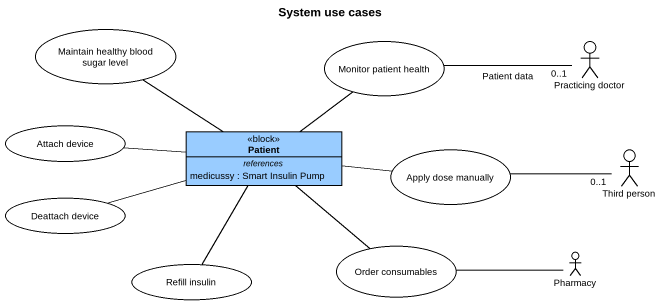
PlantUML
@startuml
title System use cases
allowmixing
hide circle
hide empty members
usecase "Maintain healthy blood sugar level" as Maintain_healthy_blood #FFFFFF
usecase "Monitor patient health" as Monitor_patient_health #FFFFFF
actor "Practicing doctor" as Practicing_doctor #FFFFFF
usecase "Attach device" as Attach_device #FFFFFF
class Patient <<block>> #99CCFF {
  -- references --
  medicussy : Smart Insulin Pump
}
usecase "Apply dose manually" as Apply_dose_manually #FFFFFF
actor "Third person" as Third_person #FFFFFF
usecase "Deattach device" as Deattach_device #FFFFFF
usecase "Refill insulin" as Refill_insulin #FFFFFF
usecase "Order consumables" as Order_consumables #FFFFFF
actor Pharmacy #FFFFFF
Monitor_patient_health -right- "0..1" Practicing_doctor : Patient data
Patient -up- Maintain_healthy_blood
Patient -up- Monitor_patient_health
Patient -left- Attach_device
Patient -right- Apply_dose_manually
Patient -left- Deattach_device
Patient -- Refill_insulin
Patient -- Order_consumables
Apply_dose_manually -right- "0..1" Third_person
Order_consumables -right- Pharmacy
@enduml
